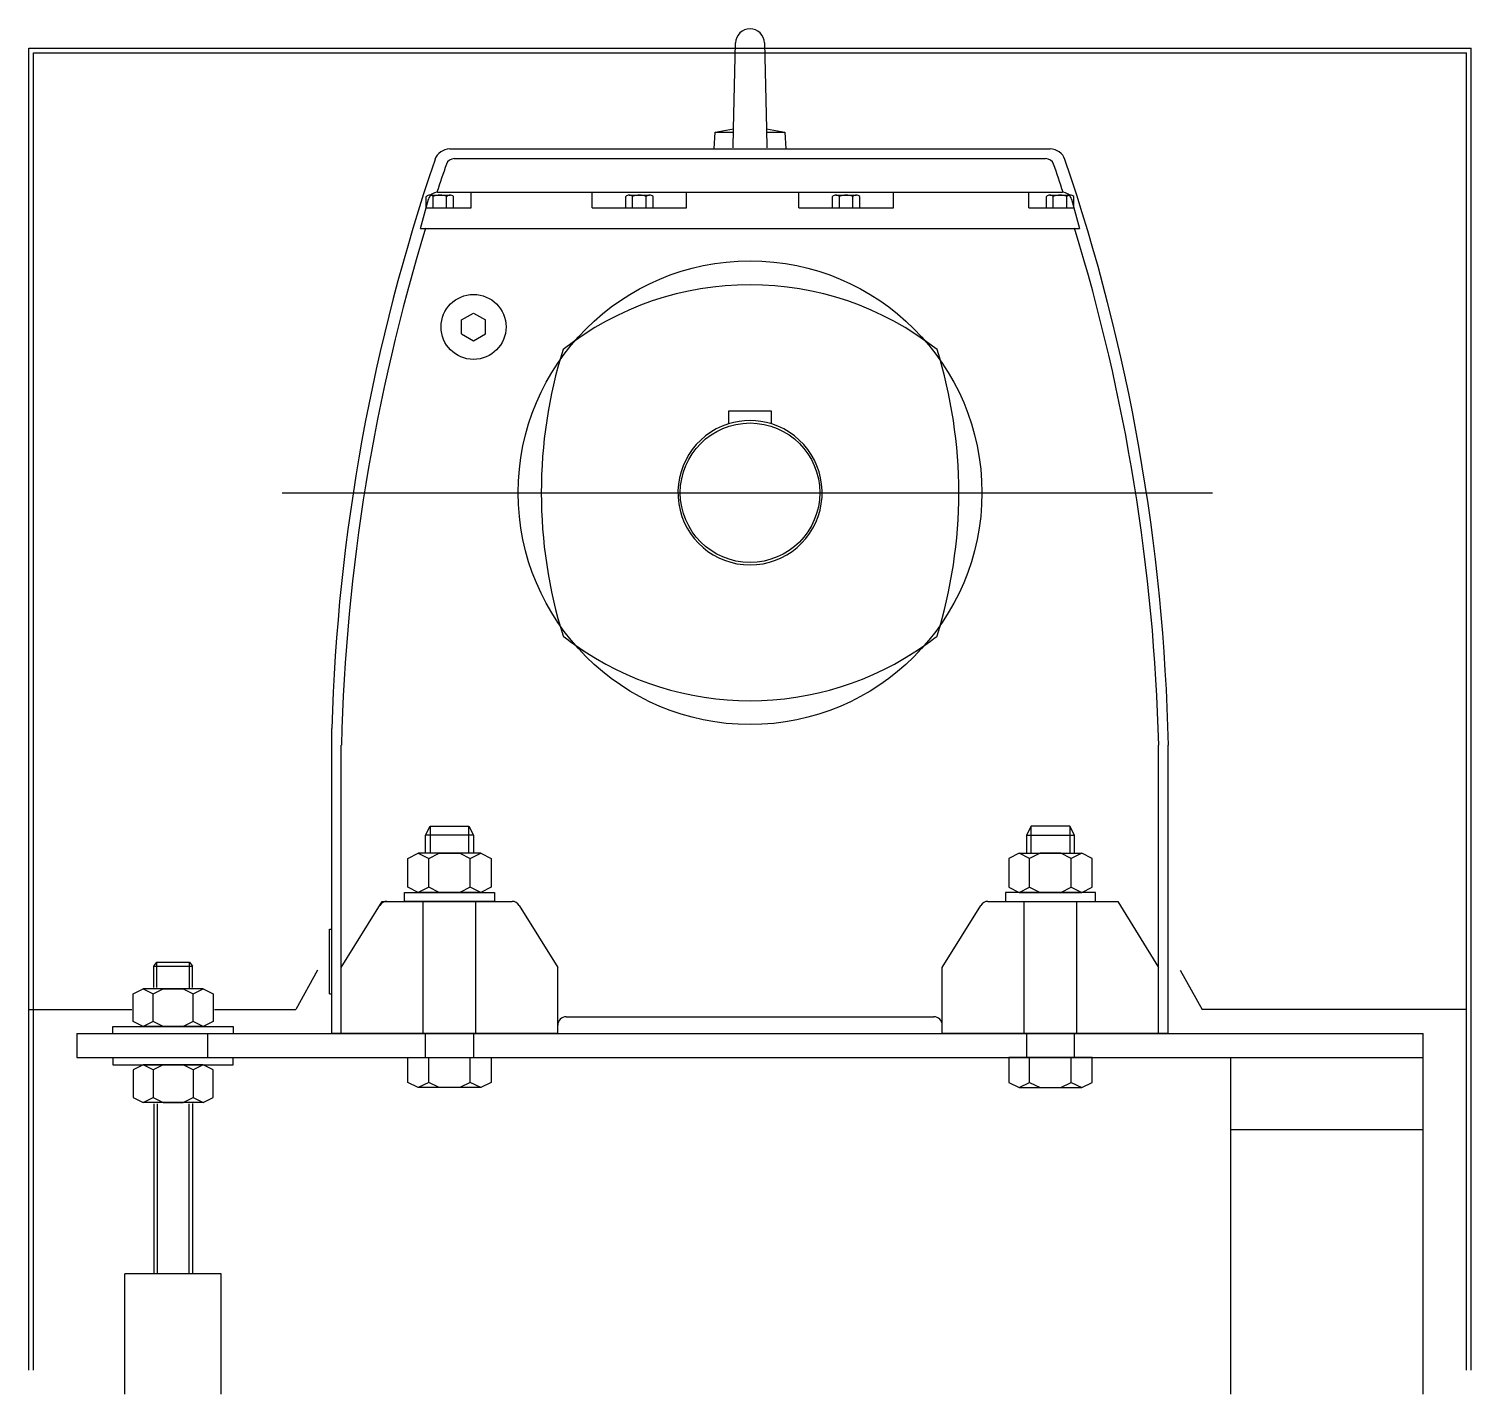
# Model space of a CAD drawing. Extents: x 151310 to 250336, y -70311 to -4848.
# Drawn here: x 226927.2 to 227083.9, y -13557 to -13408.6 of the extents above; entities that cross this region are included whole.
import ezdxf

# ---------------------------------------------------------------- set-up
doc = ezdxf.new("R2010")
doc.units = 0
doc.header["$LTSCALE"] = 300
doc.header["$MEASUREMENT"] = 0
doc.layers.add('1', color=7, linetype='CONTINUOUS')

msp = doc.modelspace()

# ---------------------------------------------------------------- linework, layer by layer
at = {"layer": '1'}
for p, q in [((227003.77, -13419.52), (227003.98, -13410.17)), ((227007.11, -13410.17), (227007.33, -13419.52)), ((226927.17, -13410.73), (227083.92, -13410.73)), ((226927.17, -13554.42), (226927.17, -13410.73)), ((226927.69, -13411.25), (227083.4, -13411.25)), ((226927.69, -13554.42), (226927.69, -13411.25)), ((227083.4, -13554.42), (227083.4, -13411.25)), ((227083.92, -13554.42), (227083.92, -13410.73)), ((227001.76, -13419.88), (227003.77, -13419.52)), ((227003.72, -13421.59), (227003.77, -13419.52)), ((227007.33, -13419.52), (227009.34, -13419.88)), ((227007.33, -13419.52), (227007.38, -13421.59)), ((227001.67, -13421.7), (227001.76, -13419.88)), ((227001.76, -13419.88), (227003.76, -13419.88)), ((227007.34, -13419.88), (227009.34, -13419.88)), ((227009.34, -13419.88), (227009.43, -13421.7)), ((226972.92, -13421.7), (227038.17, -13421.7)), ((226973.41, -13422.75), (227005.55, -13422.75)), ((227005.55, -13422.75), (227037.68, -13422.75)), ((226969.75, -13430.33), (226970.6, -13427.16)), ((226970.37, -13428.11), (226970.37, -13426.85)), ((226970.74, -13426.72), (226972.95, -13426.72)), ((226971.11, -13428.11), (226971.11, -13426.85)), ((226971.58, -13426.41), (227039.51, -13426.41)), ((226972.58, -13428.11), (226972.58, -13426.85)), ((226973.32, -13428.11), (226973.32, -13426.85)), ((226975.24, -13428.11), (226975.24, -13426.41)), ((226988.4, -13428.11), (226988.4, -13426.41)), ((226992.05, -13428.11), (226992.05, -13426.85)), ((226992.42, -13426.72), (226994.64, -13426.72)), ((226992.79, -13428.11), (226992.79, -13426.85)), ((226994.27, -13428.11), (226994.27, -13426.85)), ((226995.01, -13428.11), (226995.01, -13426.85)), ((226998.66, -13428.11), (226998.66, -13426.41)), ((227010.87, -13428.11), (227010.87, -13426.41)), ((227014.52, -13428.11), (227014.52, -13426.85)), ((227014.89, -13426.72), (227017.1, -13426.72)), ((227015.26, -13428.11), (227015.26, -13426.85)), ((227016.74, -13428.11), (227016.74, -13426.85)), ((227017.47, -13428.11), (227017.47, -13426.85)), ((227021.13, -13428.11), (227021.13, -13426.41)), ((227035.85, -13428.11), (227035.85, -13426.41)), ((227037.77, -13428.11), (227037.77, -13426.85)), ((227038.14, -13426.72), (227040.36, -13426.72)), ((227038.51, -13428.11), (227038.51, -13426.85)), ((227039.99, -13428.11), (227039.99, -13426.85)), ((227040.5, -13427.16), (227041.34, -13430.33)), ((227040.73, -13428.11), (227040.73, -13426.85)), ((226970.35, -13428.11), (226975.24, -13428.11)), ((226970.37, -13428.11), (226973.32, -13428.11)), ((226988.4, -13428.11), (226998.66, -13428.11)), ((226992.05, -13428.11), (226995.01, -13428.11)), ((227010.87, -13428.11), (227021.13, -13428.11)), ((227014.52, -13428.11), (227017.47, -13428.11)), ((227035.85, -13428.11), (227040.75, -13428.11)), ((227037.77, -13428.11), (227040.73, -13428.11)), ((226969.75, -13430.33), (227041.34, -13430.33)), ((226969.75, -13430.33), (227005.55, -13430.33)), ((227005.55, -13430.33), (227041.34, -13430.33)), ((227041.34, -13430.33), (227041.34, -13430.33)), ((226974.2, -13440.28), (226975.5, -13439.53)), ((226975.5, -13439.53), (226976.81, -13440.28)), ((226974.2, -13441.79), (226974.2, -13440.28)), ((226976.81, -13441.79), (226976.81, -13440.28)), ((226974.2, -13441.79), (226975.5, -13442.55)), ((226975.5, -13442.55), (226976.81, -13441.79)), ((227007.9, -13450.18), (227003.2, -13450.18)), ((227003.2, -13450.18), (227003.2, -13451.59)), ((227007.9, -13451.59), (227007.9, -13450.18)), ((226954.69, -13459.06), (227055.82, -13459.06)), ((226960.09, -13517.85), (226960.09, -13484.67)), ((226961.13, -13517.85), (226961.13, -13486.5)), ((227049.96, -13517.85), (227049.96, -13486.5)), ((227051.01, -13517.85), (227051.01, -13486.5)), ((226970.28, -13496.29), (226970.8, -13495.31)), ((226975.5, -13496.29), (226970.28, -13496.29)), ((226970.28, -13498.25), (226970.28, -13496.29)), ((226970.8, -13495.31), (226970.8, -13498.25)), ((226970.8, -13495.31), (226974.98, -13495.31)), ((226974.98, -13498.25), (226974.98, -13495.31)), ((226974.98, -13495.31), (226975.5, -13496.29)), ((226975.5, -13496.29), (226975.5, -13498.25)), ((227036.11, -13495.31), (227035.59, -13496.29)), ((227035.59, -13496.29), (227035.59, -13498.25)), ((227035.59, -13496.29), (227040.82, -13496.29)), ((227040.29, -13495.31), (227036.11, -13495.31)), ((227036.11, -13498.25), (227036.11, -13495.31)), ((227040.82, -13496.29), (227040.29, -13495.31)), ((227040.29, -13495.31), (227040.29, -13498.25)), ((227040.82, -13498.25), (227040.82, -13496.29)), ((226968.37, -13498.82), (226969.5, -13498.25)), ((226968.37, -13501.93), (226968.37, -13498.82)), ((226976.28, -13498.25), (226969.5, -13498.25)), ((226969.5, -13498.25), (226970.63, -13498.82)), ((226970.63, -13498.82), (226971.76, -13498.25)), ((226970.63, -13501.93), (226970.63, -13498.82)), ((226971.76, -13498.25), (226974.02, -13498.25)), ((226974.02, -13498.25), (226975.15, -13498.82)), ((226975.15, -13498.82), (226976.28, -13498.25)), ((226975.15, -13501.93), (226975.15, -13498.82)), ((226976.28, -13498.25), (226977.41, -13498.82)), ((226977.41, -13498.82), (226977.41, -13501.93)), ((227034.81, -13498.25), (227033.68, -13498.82)), ((227033.68, -13498.82), (227033.68, -13501.93)), ((227034.81, -13498.25), (227041.6, -13498.25)), ((227035.94, -13498.82), (227034.81, -13498.25)), ((227037.07, -13498.25), (227035.94, -13498.82)), ((227035.94, -13501.93), (227035.94, -13498.82)), ((227039.33, -13498.25), (227037.07, -13498.25)), ((227040.47, -13498.82), (227039.33, -13498.25)), ((227041.6, -13498.25), (227040.47, -13498.82)), ((227040.47, -13501.93), (227040.47, -13498.82)), ((227042.73, -13498.82), (227041.6, -13498.25)), ((227042.73, -13501.93), (227042.73, -13498.82)), ((226967.99, -13503.48), (226967.99, -13502.5)), ((226967.99, -13502.5), (226977.79, -13502.5)), ((226969.5, -13502.5), (226968.37, -13501.93)), ((226970.63, -13501.93), (226969.5, -13502.5)), ((226976.28, -13502.5), (226969.5, -13502.5)), ((226971.76, -13502.5), (226970.63, -13501.93)), ((226974.02, -13502.5), (226971.76, -13502.5)), ((226975.15, -13501.93), (226974.02, -13502.5)), ((226976.28, -13502.5), (226975.15, -13501.93)), ((226977.41, -13501.93), (226976.28, -13502.5)), ((226977.79, -13502.5), (226977.79, -13503.48)), ((227033.31, -13502.5), (227033.31, -13503.48)), ((227043.1, -13502.5), (227033.31, -13502.5)), ((227033.68, -13501.93), (227034.81, -13502.5)), ((227034.81, -13502.5), (227035.94, -13501.93)), ((227034.81, -13502.5), (227041.6, -13502.5)), ((227035.94, -13501.93), (227037.07, -13502.5)), ((227037.07, -13502.5), (227039.33, -13502.5)), ((227039.33, -13502.5), (227040.47, -13501.93)), ((227040.47, -13501.93), (227041.6, -13502.5)), ((227041.6, -13502.5), (227042.73, -13501.93)), ((227043.1, -13503.48), (227043.1, -13502.5)), ((226961.13, -13510.66), (226965.57, -13503.48)), ((226961.13, -13510.66), (226965.57, -13503.48)), ((226965.57, -13503.48), (226979.7, -13503.48)), ((226977.79, -13503.48), (226967.99, -13503.48)), ((226970.02, -13517.85), (226970.02, -13503.48)), ((226970.02, -13517.85), (226970.02, -13503.48)), ((226975.76, -13517.85), (226975.76, -13503.48)), ((226975.76, -13517.85), (226975.76, -13503.48)), ((226980.47, -13503.91), (226984.65, -13510.66)), ((227026.45, -13510.66), (227030.62, -13503.91)), ((227031.4, -13503.48), (227045.52, -13503.48)), ((227033.31, -13503.48), (227043.1, -13503.48)), ((227035.33, -13517.85), (227035.33, -13503.48)), ((227035.33, -13517.85), (227035.33, -13503.48)), ((227041.08, -13517.85), (227041.08, -13503.48)), ((227041.08, -13517.85), (227041.08, -13503.48)), ((227045.52, -13503.48), (227049.96, -13510.66)), ((227045.52, -13503.48), (227049.96, -13510.66)), ((226959.83, -13506.48), (226960.09, -13506.48)), ((226959.83, -13513.54), (226959.83, -13506.48)), ((226940.76, -13510.5), (226941.07, -13510.1)), ((226940.76, -13510.5), (226944.94, -13510.5)), ((226940.76, -13512.85), (226940.76, -13510.5)), ((226941.07, -13510.1), (226944.62, -13510.1)), ((226941.07, -13512.85), (226941.07, -13510.1)), ((226944.62, -13510.1), (226944.94, -13510.5)), ((226944.62, -13512.88), (226944.62, -13510.1)), ((226944.94, -13512.85), (226944.94, -13510.5)), ((226958.55, -13510.97), (226956.19, -13515.23)), ((226961.13, -13510.66), (226961.13, -13510.66)), ((226961.13, -13517.85), (226961.13, -13510.66)), ((226984.65, -13517.85), (226984.65, -13510.66)), ((227026.45, -13517.85), (227026.45, -13510.66)), ((227049.96, -13510.66), (227049.96, -13510.66)), ((227049.96, -13517.85), (227049.96, -13510.66)), ((227052.31, -13510.97), (227054.68, -13515.23)), ((226938.5, -13513.53), (226939.59, -13512.99)), ((226938.5, -13516.52), (226938.5, -13513.53)), ((226946.1, -13512.99), (226939.59, -13512.99)), ((226939.59, -13512.99), (226940.67, -13513.53)), ((226940.67, -13513.53), (226941.76, -13512.99)), ((226940.67, -13516.52), (226940.67, -13513.53)), ((226941.76, -13512.99), (226943.93, -13512.99)), ((226943.93, -13512.99), (226945.02, -13513.53)), ((226945.02, -13513.53), (226946.1, -13512.99)), ((226945.02, -13516.52), (226945.02, -13513.53)), ((226946.1, -13512.99), (226947.19, -13513.53)), ((226947.19, -13513.53), (226947.19, -13516.52)), ((226959.83, -13513.54), (226960.09, -13513.54)), ((226927.17, -13515.23), (226938.36, -13515.23)), ((226947.35, -13515.23), (226956.19, -13515.23)), ((227083.4, -13515.23), (227054.68, -13515.23)), ((226939.59, -13517.06), (226938.5, -13516.52)), ((226940.67, -13516.52), (226939.59, -13517.06)), ((226941.76, -13517.06), (226940.67, -13516.52)), ((226945.02, -13516.52), (226943.93, -13517.06)), ((226946.1, -13517.06), (226945.02, -13516.52)), ((226947.19, -13516.52), (226946.1, -13517.06)), ((226961.13, -13517.85), (226961.13, -13516.02)), ((226985.56, -13516.02), (227025.53, -13516.02)), ((226932.4, -13517.85), (227078.7, -13517.85)), ((226932.4, -13517.85), (226932.4, -13520.46)), ((226936.31, -13517.06), (226949.38, -13517.06)), ((226936.31, -13517.85), (226936.31, -13517.06)), ((226946.1, -13517.06), (226939.59, -13517.06)), ((226943.93, -13517.06), (226941.76, -13517.06)), ((226946.63, -13520.46), (226946.63, -13517.85)), ((226949.38, -13517.06), (226949.38, -13517.85)), ((226960.09, -13517.85), (226984.65, -13517.85)), ((226984.65, -13517.85), (226960.09, -13517.85)), ((226970.28, -13520.46), (226970.28, -13517.85)), ((226975.5, -13517.85), (226975.5, -13520.46)), ((226984.65, -13517.85), (226984.65, -13516.93)), ((227026.45, -13517.85), (227026.45, -13516.93)), ((227026.45, -13517.85), (227051.01, -13517.85)), ((227049.96, -13517.85), (227026.45, -13517.85)), ((227035.59, -13517.85), (227035.59, -13520.46)), ((227040.82, -13520.46), (227040.82, -13517.85)), ((227051.01, -13517.85), (227049.96, -13517.85)), ((227053.88, -13517.85), (227074.78, -13517.85)), ((227078.7, -13557.03), (227078.7, -13517.85)), ((226932.4, -13520.46), (227078.7, -13520.46)), ((226936.31, -13520.46), (226936.31, -13521.24)), ((226936.31, -13521.24), (226949.38, -13521.24)), ((226939.59, -13521.24), (226938.5, -13521.79)), ((226946.1, -13521.24), (226939.59, -13521.24)), ((226940.67, -13521.79), (226939.59, -13521.24)), ((226941.76, -13521.24), (226940.67, -13521.79)), ((226943.93, -13521.24), (226941.76, -13521.24)), ((226945.02, -13521.79), (226943.93, -13521.24)), ((226946.1, -13521.24), (226945.02, -13521.79)), ((226947.19, -13521.79), (226946.1, -13521.24)), ((226949.38, -13521.24), (226949.38, -13520.46)), ((226968.37, -13523.16), (226968.37, -13520.46)), ((226968.37, -13520.46), (226977.41, -13520.46)), ((226970.63, -13523.16), (226970.63, -13520.46)), ((226975.15, -13523.16), (226975.15, -13520.46)), ((226977.41, -13520.46), (226977.41, -13523.16)), ((227033.68, -13520.46), (227033.68, -13523.16)), ((227042.73, -13520.46), (227033.68, -13520.46)), ((227035.94, -13523.16), (227035.94, -13520.46)), ((227040.47, -13523.16), (227040.47, -13520.46)), ((227042.73, -13523.16), (227042.73, -13520.46)), ((227057.8, -13557.03), (227057.8, -13520.46)), ((226938.5, -13521.79), (226938.5, -13524.78)), ((226940.67, -13521.79), (226940.67, -13524.78)), ((226945.02, -13521.79), (226945.02, -13524.78)), ((226947.19, -13524.78), (226947.19, -13521.79)), ((226969.5, -13523.72), (226968.37, -13523.16)), ((226970.63, -13523.16), (226969.5, -13523.72)), ((226976.28, -13523.72), (226969.5, -13523.72)), ((226971.76, -13523.72), (226970.63, -13523.16)), ((226974.02, -13523.72), (226971.76, -13523.72)), ((226975.15, -13523.16), (226974.02, -13523.72)), ((226976.28, -13523.72), (226975.15, -13523.16)), ((226977.41, -13523.16), (226976.28, -13523.72)), ((227033.68, -13523.16), (227034.81, -13523.72)), ((227034.81, -13523.72), (227035.94, -13523.16)), ((227034.81, -13523.72), (227041.6, -13523.72)), ((227035.94, -13523.16), (227037.07, -13523.72)), ((227037.07, -13523.72), (227039.33, -13523.72)), ((227039.33, -13523.72), (227040.47, -13523.16)), ((227040.47, -13523.16), (227041.6, -13523.72)), ((227041.6, -13523.72), (227042.73, -13523.16)), ((226938.5, -13524.78), (226939.59, -13525.32)), ((226939.59, -13525.32), (226940.67, -13524.78)), ((226946.1, -13525.32), (226939.59, -13525.32)), ((226940.67, -13524.78), (226941.76, -13525.32)), ((226940.76, -13525.49), (226940.76, -13543.97)), ((226941.12, -13525.49), (226941.12, -13543.97)), ((226941.76, -13525.32), (226943.93, -13525.32)), ((226943.93, -13525.32), (226945.02, -13524.78)), ((226944.57, -13525.49), (226944.57, -13543.97)), ((226944.94, -13525.46), (226944.94, -13543.97)), ((226945.02, -13524.78), (226946.1, -13525.32)), ((226946.1, -13525.32), (226947.19, -13524.78)), ((227078.7, -13528.3), (227057.8, -13528.3)), ((226948.07, -13543.97), (226937.62, -13543.97)), ((226937.62, -13557.03), (226937.62, -13543.97)), ((226937.62, -13557.03), (226937.62, -13543.97)), ((226948.07, -13557.03), (226948.07, -13543.97)), ((226948.07, -13557.03), (226948.07, -13543.97))]:
    msp.add_line(p, q, dxfattribs=at)
for centre, radius in [((227005.55, -13459.06), 25.2), ((226975.5, -13441.04), 3.53), ((227005.55, -13459.06), 7.58)]:
    msp.add_circle(centre, radius, dxfattribs=at)
for centre, radius, start, end in [((227005.55, -13410.21), 1.57, 1.31, 178.69), ((226972.92, -13423.4), 1.7, 90, 161.09), ((226973.41, -13423.66), 0.914, 90, 160.95), ((227037.68, -13423.66), 0.914, 19.05, 90), ((227038.17, -13423.4), 1.7, 18.81, 90), ((227169.78, -13490.83), 209.78, 161.09, 178.32), ((227170.77, -13491.79), 209.7, 160.95, 161.83), ((226840.33, -13491.79), 209.7, 18.17, 19.05), ((226839.8, -13490.96), 211.26, 1.21, 18.81), ((226970.74, -13427.3), 0.579, 90, 129.6), ((226971.58, -13427.43), 1.02, 90, 165.07), ((226970.74, -13427.3), 0.579, 50.4, 90), ((226971.85, -13428.84), 2.12, 69.59, 110.41), ((226972.95, -13427.3), 0.579, 90, 129.6), ((226972.95, -13427.3), 0.579, 50.4, 90), ((226992.42, -13427.3), 0.579, 90, 129.6), ((226992.42, -13427.3), 0.579, 50.4, 90), ((226993.53, -13428.84), 2.12, 69.59, 110.41), ((226994.64, -13427.3), 0.579, 90, 129.6), ((226994.64, -13427.3), 0.579, 50.4, 90), ((227014.89, -13427.3), 0.579, 90, 129.6), ((227014.89, -13427.3), 0.579, 50.4, 90), ((227016, -13428.84), 2.12, 69.59, 110.41), ((227017.1, -13427.3), 0.579, 90, 129.6), ((227017.1, -13427.3), 0.579, 50.4, 90), ((227038.14, -13427.3), 0.579, 90, 129.6), ((227038.14, -13427.3), 0.579, 50.4, 90), ((227039.25, -13428.84), 2.12, 69.59, 110.41), ((227039.51, -13427.43), 1.02, 14.93, 90), ((227040.36, -13427.3), 0.579, 90, 129.6), ((227040.36, -13427.3), 0.579, 50.4, 90), ((227170.77, -13491.79), 209.7, 162.95, 178.55), ((226840.33, -13491.79), 209.7, 1.45, 17.05), ((227005.55, -13469.34), 32.88, 51.82, 128.18), ((227035.28, -13459.06), 52.42, 162.72, 197.28), ((226975.82, -13459.06), 52.42, 342.72, 17.28), ((227005.55, -13459.06), 7.84, 107.46, 72.54), ((227005.55, -13459.06), 7.84, 72.54, 107.46), ((227005.55, -13448.79), 32.88, 231.82, 236.62), ((227005.55, -13448.79), 32.88, 234.738, 305.262), ((227005.55, -13448.79), 32.88, 301.84, 308.18), ((226966.08, -13504.39), 0.914, 90, 148.28), ((226979.7, -13504.39), 0.914, 31.72, 90), ((227031.4, -13504.39), 0.914, 90, 148.28), ((226985.56, -13516.93), 0.914, 90, 180), ((227025.53, -13516.93), 0.914, 0, 90)]:
    msp.add_arc(centre, radius, start, end, dxfattribs=at)

doc.saveas('drawing.dxf')
